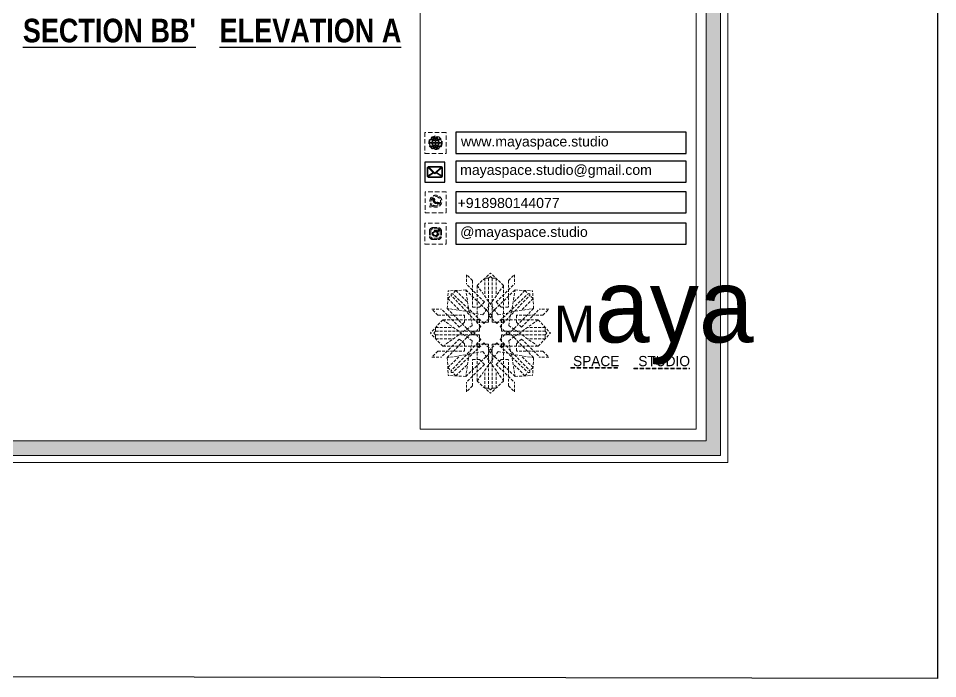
# Model space of a CAD drawing. Header units: millimetres. Extents: x 56222 to 3066687, y -650199 to -121287.
# Drawn here: x 132935.9 to 133130.7, y -184636.8 to -184496.8 of the extents above; entities that cross this region are included whole.
import ezdxf

# ---------------------------------------------------------------- set-up
doc = ezdxf.new("R2010")
doc.units = ezdxf.units.MM
doc.header["$MEASUREMENT"] = 0
doc.linetypes.add('DASHEDX2', pattern=[1.5, 1, -0.5])
for name, color, linetype, lineweight in [('Dimension', 10, 'DASHEDX2', 20), ('Labelling', 1, 'Continuous', 25), ('TILE', 14, 'Continuous', 9)]:
    doc.layers.add(name, color=color, linetype=linetype, lineweight=lineweight)
doc.styles.get("Standard").update_dxf_attribs({"font": 'arial.ttf', "height": 6})
doc.styles.add('style4', font='ARIALN.TTF')

# ---------------------------------------------------------------- blocks, each defined once
blk = doc.blocks.new('FSFSF')
at = {"color": 42, "lineweight": 5, "true_color": 0xe0ac11}
for p, q in [((28600.03, 143.51), (28600.03, 140.16)), ((28602.15, 141.41), (28600.03, 143.51)), ((28602.15, 141.41), (28602.15, 131.95)), ((28603.86, 139.69), (28608.58, 144.08)), ((28607.9, 142.22), (28606.58, 142.22)), ((28606.58, 142.22), (28606.58, 135.84)), ((28607.9, 142.22), (28608.58, 142.85)), ((28607.9, 142.22), (28607.9, 126.58)), ((28613.31, 139.69), (28608.58, 144.08)), ((28609.27, 142.22), (28608.59, 142.85)), ((28609.27, 142.22), (28609.27, 126.58)), ((28609.27, 142.22), (28610.59, 142.22)), ((28610.59, 142.22), (28610.59, 135.84)), ((28615.02, 141.41), (28617.14, 143.51)), ((28615.02, 141.41), (28615.02, 131.95)), ((28617.14, 143.51), (28617.14, 140.16)), ((28599.8, 138.06), (28593.54, 137.71)), ((28596.24, 137.86), (28595.12, 136.69)), ((28596.24, 137.86), (28600.47, 133.65)), ((28601.03, 130), (28599.8, 138.06)), ((28599.8, 138.05), (28608.58, 129.56)), ((28606.47, 133.76), (28600.03, 140.16)), ((28603.86, 126.58), (28603.86, 139.69)), ((28603.86, 139.69), (28608.58, 133.02)), ((28613.31, 139.69), (28608.59, 133.02)), ((28617.37, 138.05), (28608.59, 129.56)), ((28610.7, 133.76), (28617.14, 140.16)), ((28613.31, 126.58), (28613.31, 139.69)), ((28616.14, 130), (28617.37, 138.06)), ((28620.93, 137.86), (28616.7, 133.65)), ((28617.37, 138.06), (28623.63, 137.71)), ((28620.93, 137.86), (28622.05, 136.69)), ((28593.19, 131.45), (28593.54, 137.71)), ((28593.39, 135), (28594.56, 136.12)), ((28593.39, 135), (28597.6, 130.78)), ((28595.12, 136.69), (28594.53, 136.69)), ((28594.56, 136.12), (28594.56, 136.71)), ((28605.17, 124.98), (28594.56, 136.12)), ((28606.27, 126.08), (28595.12, 136.69)), ((28610.9, 126.08), (28622.05, 136.69)), ((28612.02, 124.98), (28622.62, 136.12)), ((28623.8, 135), (28619.59, 130.78)), ((28622.05, 136.69), (28622.64, 136.69)), ((28622.62, 136.12), (28622.62, 136.71)), ((28623.8, 135), (28622.62, 136.12)), ((28624, 131.45), (28623.65, 137.71)), ((28593.19, 131.45), (28601.69, 122.67)), ((28601.25, 130.22), (28593.19, 131.45)), ((28604.75, 131.95), (28602.15, 131.95)), ((28606.47, 133.76), (28604.75, 131.95)), ((28605.86, 129.18), (28608.58, 133.02)), ((28611.31, 129.18), (28608.59, 133.02)), ((28610.7, 133.76), (28612.42, 131.95)), ((28612.42, 131.95), (28615.02, 131.95)), ((28623.99, 131.45), (28615.5, 122.67)), ((28615.94, 130.22), (28624, 131.45)), ((28587.73, 131.22), (28591.08, 131.22)), ((28589.84, 129.1), (28587.73, 131.22)), ((28589.84, 129.1), (28599.29, 129.1)), ((28597.49, 124.78), (28591.08, 131.22)), ((28599.29, 126.5), (28599.29, 129.1)), ((28605.86, 129.18), (28601.03, 130)), ((28602.07, 125.39), (28601.25, 130.22)), ((28606.27, 126.08), (28608.58, 128.27)), ((28607.9, 128.92), (28608.58, 129.56)), ((28607.9, 128.92), (28608.58, 128.27)), ((28609.27, 128.92), (28608.59, 129.56)), ((28609.27, 128.92), (28608.59, 128.27)), ((28610.9, 126.08), (28608.59, 128.27)), ((28611.31, 129.18), (28616.14, 130)), ((28615.12, 125.39), (28615.94, 130.22)), ((28627.34, 129.1), (28617.89, 129.1)), ((28617.89, 126.5), (28617.89, 129.1)), ((28619.7, 124.78), (28626.1, 131.22)), ((28629.45, 131.22), (28626.1, 131.22)), ((28627.34, 129.1), (28629.45, 131.22)), ((28591.56, 127.39), (28587.17, 122.66)), ((28604.66, 127.39), (28591.56, 127.39)), ((28591.56, 127.39), (28598.23, 122.67)), ((28597.49, 124.78), (28599.29, 126.5)), ((28602.07, 125.39), (28598.23, 122.67)), ((28605.17, 124.98), (28602.97, 122.67)), ((28603.68, 126.54), (28603.68, 127.39)), ((28604.66, 126.54), (28603.68, 126.54)), ((28604.71, 127.57), (28603.86, 127.57)), ((28607.9, 126.58), (28603.86, 126.58)), ((28604.66, 123.35), (28604.66, 127.39)), ((28604.7, 126.58), (28604.71, 127.57)), ((28609.27, 126.58), (28613.31, 126.58)), ((28612.02, 124.98), (28614.21, 122.67)), ((28612.46, 126.58), (28612.46, 127.57)), ((28612.46, 127.57), (28613.31, 127.57)), ((28612.52, 123.35), (28612.52, 127.39)), ((28612.52, 127.39), (28625.63, 127.39)), ((28612.52, 126.54), (28613.51, 126.54)), ((28613.51, 126.54), (28613.51, 127.39)), ((28615.12, 125.39), (28618.96, 122.67)), ((28619.7, 124.78), (28617.89, 126.5)), ((28625.63, 127.39), (28618.96, 122.67)), ((28625.63, 127.39), (28630.02, 122.66)), ((28591.56, 117.94), (28587.17, 122.66)), ((28589.03, 123.35), (28588.4, 122.67)), ((28589.03, 121.98), (28588.4, 122.65)), ((28589.03, 123.35), (28589.03, 124.67)), ((28589.03, 124.67), (28595.4, 124.67)), ((28589.03, 123.35), (28604.66, 123.35)), ((28589.03, 121.98), (28604.66, 121.98)), ((28589.03, 121.98), (28589.03, 120.66)), ((28591.56, 117.94), (28598.23, 122.65)), ((28593.19, 113.88), (28601.69, 122.65)), ((28602.07, 119.94), (28598.23, 122.65)), ((28602.33, 123.35), (28601.69, 122.67)), ((28602.33, 121.98), (28601.69, 122.65)), ((28602.33, 123.35), (28602.97, 122.67)), ((28602.33, 121.98), (28602.97, 122.65)), ((28605.17, 120.35), (28602.97, 122.65)), ((28604.66, 121.98), (28604.66, 117.94)), ((28612.02, 120.35), (28614.21, 122.65)), ((28628.16, 123.35), (28612.52, 123.35)), ((28612.52, 121.98), (28612.52, 117.94)), ((28628.16, 121.98), (28612.52, 121.98)), ((28614.85, 123.35), (28614.21, 122.67)), ((28614.85, 121.98), (28614.21, 122.65)), ((28614.85, 123.35), (28615.5, 122.67)), ((28614.85, 121.98), (28615.5, 122.65)), ((28615.12, 119.94), (28618.96, 122.65)), ((28623.99, 113.88), (28615.5, 122.65)), ((28625.63, 117.94), (28618.96, 122.65)), ((28628.16, 124.67), (28621.78, 124.67)), ((28625.63, 117.94), (28630.02, 122.66)), ((28628.16, 123.35), (28628.16, 124.67)), ((28628.16, 123.35), (28628.78, 122.67)), ((28628.16, 121.98), (28628.78, 122.65)), ((28628.16, 121.98), (28628.16, 120.66)), ((28589.03, 120.66), (28595.4, 120.66)), ((28597.49, 120.54), (28591.08, 114.11)), ((28605.17, 120.35), (28594.56, 109.2)), ((28606.27, 119.15), (28595.12, 108.54)), ((28597.49, 120.54), (28599.29, 118.83)), ((28599.29, 118.83), (28599.29, 116.23)), ((28602.07, 119.94), (28601.25, 115.1)), ((28604.66, 118.78), (28603.68, 118.78)), ((28603.68, 118.78), (28603.68, 117.94)), ((28607.9, 118.65), (28603.86, 118.65)), ((28603.86, 118.65), (28603.86, 105.54)), ((28604.7, 118.65), (28604.71, 117.66)), ((28606.27, 119.15), (28608.58, 116.96)), ((28607.9, 103.01), (28607.9, 118.65)), ((28610.9, 119.15), (28608.59, 116.96)), ((28609.27, 118.65), (28613.31, 118.65)), ((28609.27, 103.01), (28609.27, 118.65)), ((28610.9, 119.15), (28622.05, 108.54)), ((28612.02, 120.35), (28622.62, 109.2)), ((28612.46, 118.65), (28612.46, 117.66)), ((28612.52, 118.78), (28613.51, 118.78)), ((28613.31, 118.65), (28613.31, 105.54)), ((28613.51, 118.78), (28613.51, 117.94)), ((28615.12, 119.94), (28615.94, 115.1)), ((28619.7, 120.54), (28617.89, 118.83)), ((28617.89, 118.83), (28617.89, 116.23)), ((28619.7, 120.54), (28626.1, 114.11)), ((28628.16, 120.66), (28621.78, 120.66)), ((28589.84, 116.23), (28587.73, 114.11)), ((28589.84, 116.23), (28599.29, 116.23)), ((28604.66, 117.94), (28591.56, 117.94)), ((28601.25, 115.1), (28593.19, 113.87)), ((28599.8, 107.17), (28608.58, 115.67)), ((28601.03, 115.23), (28599.8, 107.17)), ((28605.86, 116.05), (28601.03, 115.23)), ((28604.71, 117.66), (28603.86, 117.66)), ((28605.86, 116.05), (28608.58, 112.21)), ((28607.9, 116.31), (28608.58, 116.96)), ((28607.9, 116.31), (28608.58, 115.67)), ((28609.27, 116.31), (28608.59, 116.96)), ((28609.27, 116.31), (28608.59, 115.67)), ((28611.31, 116.05), (28608.59, 112.21)), ((28617.37, 107.17), (28608.59, 115.67)), ((28611.31, 116.05), (28616.14, 115.23)), ((28612.46, 117.66), (28613.31, 117.66)), ((28612.52, 117.94), (28625.63, 117.94)), ((28615.94, 115.1), (28624, 113.87)), ((28616.14, 115.23), (28617.37, 107.17)), ((28627.34, 116.23), (28617.89, 116.23)), ((28627.34, 116.23), (28629.45, 114.11)), ((28587.73, 114.11), (28591.08, 114.11)), ((28593.19, 113.87), (28593.54, 107.62)), ((28593.39, 110.32), (28597.6, 114.55)), ((28602.15, 103.82), (28602.15, 113.27)), ((28604.75, 113.27), (28602.15, 113.27)), ((28603.86, 105.54), (28608.58, 112.21)), ((28606.47, 111.47), (28604.75, 113.27)), ((28613.31, 105.54), (28608.59, 112.21)), ((28610.7, 111.47), (28612.42, 113.27)), ((28612.42, 113.27), (28615.02, 113.27)), ((28615.02, 103.82), (28615.02, 113.27)), ((28623.8, 110.32), (28619.59, 114.55)), ((28624, 113.87), (28623.65, 107.62)), ((28629.45, 114.11), (28626.1, 114.11)), ((28593.39, 110.32), (28594.56, 109.2)), ((28595.12, 108.54), (28594.53, 108.54)), ((28594.56, 109.2), (28594.56, 108.61)), ((28596.24, 107.37), (28595.12, 108.54)), ((28596.24, 107.37), (28600.47, 111.58)), ((28606.47, 111.47), (28600.03, 105.07)), ((28606.58, 103.01), (28606.58, 109.38)), ((28610.59, 103.01), (28610.59, 109.38)), ((28610.7, 111.47), (28617.14, 105.07)), ((28620.93, 107.37), (28616.7, 111.58)), ((28620.93, 107.37), (28622.05, 108.54)), ((28622.05, 108.54), (28622.64, 108.54)), ((28623.8, 110.32), (28622.62, 109.2)), ((28622.62, 109.2), (28622.62, 108.61)), ((28599.8, 107.17), (28593.54, 107.52)), ((28600.03, 101.71), (28600.03, 105.07)), ((28603.86, 105.54), (28608.58, 101.15)), ((28613.31, 105.54), (28608.58, 101.15)), ((28617.14, 101.71), (28617.14, 105.07)), ((28617.37, 107.17), (28623.63, 107.52)), ((28602.15, 103.82), (28600.03, 101.71)), ((28607.9, 103.01), (28606.58, 103.01)), ((28607.9, 103.01), (28608.58, 102.38)), ((28609.27, 103.01), (28608.59, 102.38)), ((28609.27, 103.01), (28610.59, 103.01)), ((28615.02, 103.82), (28617.14, 101.71))]:
    blk.add_line(p, q, dxfattribs=at)
blk = doc.blocks.new('hgwg')
at = {"layer": 'Dimension', "true_color": 0xd39e00}
h = blk.add_hatch(color=42, dxfattribs=at)
h.dxf.hatch_style = 1
h.paths.add_polyline_path([(27505.71, 45.05), (27494.27, 45.05), (27494.27, 44.9), (27505.71, 44.9)])
h = blk.add_hatch(color=42, dxfattribs=at)
h.dxf.hatch_style = 1
h.paths.add_polyline_path([(27523.3, 44.9), (27509.68, 44.9), (27509.68, 44.75), (27523.3, 44.75)])
at = {"layer": 'Dimension', "color": 42, "true_color": 0xd39e00}
for p, q in [((27494.27, 45.05), (27505.71, 45.05)), ((27494.27, 44.9), (27494.27, 45.05)), ((27505.71, 45.05), (27505.71, 44.9)), ((27494.27, 44.9), (27505.71, 44.9)), ((27509.68, 44.9), (27523.3, 44.9)), ((27509.68, 44.9), (27509.68, 44.75)), ((27509.68, 44.75), (27523.3, 44.75)), ((27523.3, 44.75), (27523.3, 44.9))]:
    blk.add_line(p, q, dxfattribs=at)
at = {"layer": 'Dimension', "color": 42, "true_color": 0xd39e00, "attachment_point": 1}
for s, width, insert, char_height in [('{\\fCinzel|b0|i0|c0|p2;\\H1.5x;M\\fAmsterdam One|b0|i0|c0|p2;\\H2x;aya}', 85.3277, (27490.17, 69.17), 6), ('{\\fCinzel|b0|i0|c0|p0;SPACE     STUDIO}', 66.129, (27494.83, 47.86), 2.5)]:
    blk.add_mtext_dynamic_manual_height_columns(s, width=width, gutter_width=30, heights=[0], dxfattribs=dict(at, insert=insert, char_height=char_height))
blk = doc.blocks.new('QEGW4TG')
at = {"layer": 'Dimension', "true_color": 0x000000}
h = blk.add_hatch(color=18, dxfattribs=at)
h.dxf.hatch_style = 1
h.paths.add_polyline_path([(2.69, 1.93, 0.170513), (2.95, 1.97, 0.190337), (3.11, 2.18, 0.316231), (3.07, 2.28), (2.79, 2.37, 0.273721), (2.69, 2.34, 0.040749), (2.63, 2.27, -0.441282), (2.53, 2.25, -0.11828), (2.06, 2.64, -0.441282), (2.07, 2.74, 0.040749), (2.13, 2.81, 0.290083), (2.14, 2.92), (2.01, 3.18, 0.316231), (1.91, 3.2, 0.190337), (1.73, 3, 0.170513), (1.72, 2.74, 0.252784)], flags=0)
h.paths.add_polyline_path([(1.19, 1.98), (1.03, 1.3, 0.550912), (1.11, 1.23), (1.75, 1.39, 6.344125)])
h.paths.add_polyline_path([(1.81, 1.7), (1.4, 1.6), (1.5, 2.03, -9.071339)], flags=16)
h.paths.add_polyline_path([(3.11, 2.16, -0.17811), (2.95, 1.97, -0.170513), (2.69, 1.93, -0.252784), (1.72, 2.74, -0.170513), (1.73, 3, -0.17811), (1.89, 3.19, -0.370089), (2.01, 3.18), (2.14, 2.92, -0.307185), (2.13, 2.8, -0.041087), (2.06, 2.73, 0.321676), (2.05, 2.65, 0.126524), (2.55, 2.24, 0.312216), (2.62, 2.26, -0.041087), (2.68, 2.34, -0.290673), (2.79, 2.37), (3.07, 2.28, -0.370089)], flags=0)
h = blk.add_hatch(color=18, dxfattribs=at)
h.dxf.hatch_style = 1
h.paths.add_polyline_path([(2.79, 2.37, 0.273721), (2.69, 2.34, 0.040749), (2.63, 2.27, -0.441282), (2.53, 2.25, -0.11828), (2.06, 2.64, -0.441282), (2.07, 2.74, 0.040749), (2.13, 2.81, 0.290083), (2.14, 2.92), (2.01, 3.18, 0.316231), (1.91, 3.2, 0.190337), (1.73, 3, 0.170513), (1.72, 2.74, 0.252784), (2.69, 1.93, 0.170513), (2.95, 1.97, 0.190337), (3.11, 2.18, 0.316231), (3.07, 2.28)])
for p, q in [((2.01, 3.18), (2.14, 2.92)), ((3.07, 2.28), (2.8, 2.36)), ((1.19, 1.98), (1.03, 1.3)), ((1.1, 1.23), (1.75, 1.39)), ((1.5, 2.03), (1.4, 1.6)), ((1.4, 1.6), (1.81, 1.7))]:
    blk.add_line(p, q)
blk.add_lwpolyline([(0, 0), (4.68, 0), (4.68, 4.68), (0, 4.68)], close=True)
for centre, radius, start, end in [((2.39, 2.56), 1.34, 241.4727, 205.6422), ((2.39, 2.56), 1.04, 235.9962, 210.8333), ((2.09, 2.87), 0.39, 159.7007, 198.4072), ((2.96, 3.23), 1.33, 201.4218, 258.1669), ((2.07, 2.87), 0.364, 118.9685, 159.3648), ((1.94, 3.12), 0.0896, 41.8985, 123.1344), ((2.11, 2.68), 0.066, 135.9932, 224.8892), ((1.67, 3.16), 0.586, 312.4617, 321.8728), ((3.12, 3.42), 1.31, 216.5455, 243.5279), ((2.05, 2.87), 0.104, 320.3924, 28.6971), ((2.57, 2.3), 0.066, 234.2482, 323.1441), ((3.11, 1.94), 0.586, 137.2645, 146.6756), ((2.76, 2.27), 0.104, 70.4402, 138.745), ((2.76, 2.29), 0.364, 299.7725, 340.1688), ((3.03, 2.2), 0.0896, 336.0029, 57.2388), ((1.09, 1.29), 0.0598, 164.8483, 282.1458), ((2.75, 2.31), 0.39, 260.7301, 299.4366)]:
    blk.add_arc(centre, radius, start, end)
blk = doc.blocks.new('ASGERG')
at = {"layer": 'Dimension', "true_color": 0x000000}
h = blk.add_hatch(color=18, dxfattribs=at)
h.dxf.hatch_style = 1
h.paths.add_polyline_path([(0.99, 1.7, 0.353872), (1.69, 1.03), (2.96, 1.03, 0.353872), (3.66, 1.7), (3.66, 2.99, 0.353872), (2.96, 3.67), (1.69, 3.67, 0.353872), (0.99, 2.99)])
h.paths.add_polyline_path([(1.27, 2.97, -0.353872), (1.72, 3.4), (2.94, 3.4, -0.353872), (3.38, 2.97), (3.38, 1.72, -0.353872), (2.94, 1.3), (1.72, 1.3, -0.353872), (1.27, 1.72)], flags=16)
h.paths.add_polyline_path([(3.02, 2.35, -1), (1.64, 2.35, -1)], flags=0)
h.paths.add_polyline_path([(2.74, 2.35, -1), (1.92, 2.35, -1)], flags=0)
h.paths.add_polyline_path([(2.86, 3.02, -1), (3.19, 3.02, -1)], flags=0)
h.paths.add_polyline_path([(1.64, 2.35, 1), (3.02, 2.35, 1)], flags=0)
h = blk.add_hatch(color=18, dxfattribs=at)
h.dxf.hatch_style = 1
h.paths.add_polyline_path([(1.64, 2.35, 1), (3.02, 2.35, 1)])
h.paths.add_polyline_path([(2.74, 2.35, -1), (1.92, 2.35, -1)], flags=16)
h = blk.add_hatch(color=18, dxfattribs=at)
h.dxf.hatch_style = 1
h.paths.add_polyline_path([(3.19, 3.02, 1), (2.86, 3.02, 1)])
for p, q in [((0.99, 2.99), (0.99, 1.7)), ((1.27, 2.97), (1.27, 1.72)), ((1.69, 3.67), (2.96, 3.67)), ((2.94, 3.4), (1.72, 3.4)), ((3.38, 2.97), (3.38, 1.72)), ((3.66, 2.99), (3.66, 1.7)), ((1.69, 1.03), (2.96, 1.03)), ((2.94, 1.3), (1.72, 1.3))]:
    blk.add_line(p, q)
blk.add_lwpolyline([(0, 0), (4.68, 0), (4.68, 4.68), (0, 4.68)], close=True)
for centre, radius in [((2.33, 2.35), 0.694), ((2.33, 2.35), 0.414), ((3.02, 3.02), 0.168)]:
    blk.add_circle(centre, radius)
for centre, radius, start, end in [((1.76, 2.89), 0.778, 94.8631, 172.8127), ((1.76, 2.91), 0.491, 94.8631, 172.8127), ((2.9, 2.91), 0.491, 7.1873, 85.1369), ((2.89, 2.89), 0.778, 7.1873, 85.1369), ((1.76, 1.8), 0.778, 187.1873, 265.1369), ((1.76, 1.78), 0.491, 187.1873, 265.1369), ((2.9, 1.78), 0.491, 274.8631, 352.8127), ((2.89, 1.8), 0.778, 274.8631, 352.8127)]:
    blk.add_arc(centre, radius, start, end)
blk = doc.blocks.new('DTGWEGEARG')
at = {"layer": 'Dimension', "true_color": 0x000000}
h = blk.add_hatch(color=18, dxfattribs=at)
h.dxf.hatch_style = 1
h.paths.add_polyline_path([(3.83, 2.34, 1), (0.85, 2.34, 1)])
h.paths.add_polyline_path([(2.51, 1.01, 0.105795), (2.96, 1.58, -0.055205), (3.3, 1.41, -0.169822)], flags=16)
h.paths.add_polyline_path([(2.41, 1.12), (2.41, 1.69, -0.058279), (2.81, 1.63, -0.103353)], flags=16)
h.paths.add_polyline_path([(2.26, 1.13, -0.101741), (1.87, 1.63, -0.057171), (2.26, 1.69)], flags=16)
h.paths.add_polyline_path([(2.17, 1.01, -0.169822), (1.38, 1.41, -0.055205), (1.72, 1.58, 0.105795)], flags=16)
h.paths.add_polyline_path([(3.02, 1.72, 0.081336), (3.13, 2.27), (3.68, 2.27, -0.152069), (3.4, 1.52, 0.05687)], flags=16)
h.paths.add_polyline_path([(2.87, 1.77, 0.061945), (2.41, 1.84), (2.41, 2.27), (2.98, 2.27, -0.081344)], flags=16)
h.paths.add_polyline_path([(2.26, 1.84, 0.060923), (1.8, 1.77, -0.081344), (1.7, 2.27), (2.26, 2.27)], flags=16)
h.paths.add_polyline_path([(1.66, 1.72, 0.05687), (1.28, 1.52, -0.152069), (1, 2.27), (1.55, 2.27, 0.081336)], flags=16)
h.paths.add_polyline_path([(2.41, 2.42), (2.41, 2.83, 0.061945), (2.87, 2.91, -0.080009), (2.98, 2.42)], flags=16)
h.paths.add_polyline_path([(3.13, 2.42, 0.080116), (3.02, 2.96, 0.05687), (3.4, 3.16, 0.028258), (3.3, 3.27, -0.055205), (2.96, 3.1, 0.105795), (2.51, 3.67, -0.36029), (3.68, 2.42)], flags=16)
h.paths.add_polyline_path([(2.26, 2.42), (1.7, 2.42, -0.080009), (1.8, 2.91, 0.060923), (2.26, 2.84)], flags=16)
h.paths.add_polyline_path([(1.55, 2.42), (1, 2.42, -0.150466), (1.28, 3.16, 0.05687), (1.66, 2.96, 0.080116)], flags=16)
h.paths.add_polyline_path([(2.41, 2.98), (2.41, 3.56, -0.103353), (2.81, 3.05, -0.058279)], flags=16)
h.paths.add_polyline_path([(2.26, 2.99, -0.057171), (1.87, 3.05, -0.101741), (2.26, 3.55)], flags=16)
h.paths.add_polyline_path([(1.72, 3.1, -0.055205), (1.38, 3.27, -0.169822), (2.17, 3.67, 0.105795)], flags=16)
blk.add_lwpolyline([(0, 0), (4.68, 0), (4.68, 4.68), (0, 4.68)], close=True)
at = {"layer": 'Dimension', "color": 18, "true_color": 0x000000}
for p, q in [((1, 2.42), (1.55, 2.42)), ((1, 2.27), (1.55, 2.27)), ((1.7, 2.42), (2.26, 2.42)), ((1.7, 2.27), (2.26, 2.27)), ((2.26, 3.55), (2.26, 2.99)), ((2.26, 2.84), (2.26, 2.42)), ((2.26, 2.27), (2.26, 1.84)), ((2.41, 3.56), (2.41, 2.98)), ((2.41, 2.83), (2.41, 2.42)), ((2.41, 2.42), (2.98, 2.42)), ((2.41, 2.27), (2.98, 2.27)), ((2.41, 2.27), (2.41, 1.84)), ((3.13, 2.42), (3.68, 2.42)), ((3.13, 2.27), (3.68, 2.27)), ((2.26, 1.69), (2.26, 1.13)), ((2.41, 1.69), (2.41, 1.12))]:
    blk.add_line(p, q, dxfattribs=at)
blk.add_circle((2.34, 2.34), 1.49, dxfattribs=at)
for centre, radius, start, end in [((2.34, 2.34), 1.34, 142.3819, 176.6093), ((2.34, 2.34), 1.34, 183.0315, 217.6181), ((2.34, 4.74), 1.9, 236.1399, 249.1595), ((2.34, 2.34), 1.34, 97.3549, 135.9073), ((2.34, 4.74), 1.75, 236.7417, 249.3811), ((3.28, 2.34), 1.73, 159.0567, 177.3789), ((3.28, 2.34), 1.73, 182.3435, 200.9433), ((3.28, 2.34), 1.58, 158.8325, 177.1302), ((3.28, 2.34), 1.58, 182.5658, 201.1675), ((3.28, 2.34), 1.73, 129.9301, 154.0867), ((2.34, 4.74), 1.9, 253.6799, 267.6253), ((3.28, 2.34), 1.58, 130.1073, 153.3446), ((2.34, 4.74), 1.75, 254.3336, 267.422), ((1.4, 2.34), 1.58, 26.6554, 50.2584), ((2.34, 4.74), 1.75, 272.3248, 285.6664), ((2.34, 4.74), 1.9, 272.1415, 286.3201), ((2.34, 2.34), 1.34, 3.3907, 82.6451), ((1.4, 2.34), 1.73, 25.9133, 50.0699), ((1.4, 2.34), 1.58, 2.8698, 21.1675), ((1.4, 2.34), 1.58, 338.8325, 357.4342), ((2.34, 4.74), 1.75, 290.6189, 303.2583), ((2.34, 4.74), 1.9, 290.8405, 303.8601), ((1.4, 2.34), 1.73, 2.6211, 20.9433), ((1.4, 2.34), 1.73, 339.0567, 357.6565), ((2.34, 2.34), 1.34, 322.3819, 356.9685), ((2.34, -0.06), 1.9, 110.8405, 123.8601), ((2.34, -0.06), 1.75, 110.6189, 123.2583), ((2.34, 2.34), 1.34, 224.0927, 262.6451), ((3.28, 2.34), 1.73, 205.9133, 230.0699), ((2.34, -0.06), 1.9, 92.3747, 106.3201), ((2.34, -0.06), 1.75, 92.578, 105.6664), ((3.28, 2.34), 1.58, 206.6554, 229.8927), ((2.34, -0.06), 1.9, 73.6799, 87.8585), ((2.34, -0.06), 1.75, 74.3336, 87.6752), ((1.4, 2.34), 1.58, 309.7416, 333.3446), ((1.4, 2.34), 1.73, 309.9301, 334.0867), ((2.34, 2.34), 1.34, 277.3549, 315.9073), ((2.34, -0.06), 1.75, 56.7417, 69.3811), ((2.34, -0.06), 1.9, 56.1399, 69.1595)]:
    blk.add_arc(centre, radius, start, end, dxfattribs=at)

msp = doc.modelspace()

# ---------------------------------------------------------------- hatches: boundary and pattern name
at = {"layer": 'Dimension', "linetype": 'Continuous', "true_color": 0xd39e00}
h = msp.add_hatch(color=42, dxfattribs=at)
h.paths.add_polyline_path([(132648.85, -184282.69), (132648.85, -184589.46), (133084.68, -184589.46), (133084.68, -184282.69)])
h.paths.add_polyline_path([(132651.91, -184285.75), (133081.62, -184285.75), (133081.62, -184586.4), (132651.91, -184586.4)], flags=16)
at = {"layer": 'Dimension', "true_color": 0x000000}
h = msp.add_hatch(color=18, dxfattribs=at)
h.dxf.hatch_style = 1
h.paths.add_polyline_path([(133025.43, -184530.52, 0.414214), (133025.76, -184530.2), (133025.76, -184528.57, 0.414214), (133025.43, -184528.25), (133022.85, -184528.25, 0.414214), (133022.53, -184528.57), (133022.53, -184530.2, 0.414214), (133022.85, -184530.52)])
h.paths.add_polyline_path([(133024.38, -184529.54), (133025.58, -184530.34, -0.198912), (133025.43, -184530.4), (133022.85, -184530.4, -0.198912), (133022.71, -184530.34), (133023.9, -184529.54), (133024.14, -184529.77)], flags=16)
h.paths.add_polyline_path([(133024.14, -184529.6), (133022.83, -184528.37, -0.028783), (133022.85, -184528.37), (133025.43, -184528.37, -0.028783), (133025.46, -184528.37)], flags=16)
h.paths.add_polyline_path([(133024.47, -184529.46), (133025.58, -184528.43, -0.202482), (133025.64, -184528.57), (133025.64, -184530.2, -0.043076), (133025.63, -184530.23)], flags=16)
h.paths.add_polyline_path([(133023.81, -184529.46), (133022.65, -184530.23, -0.043076), (133022.65, -184530.2), (133022.65, -184528.57, -0.202482), (133022.71, -184528.43)], flags=16)

# ---------------------------------------------------------------- linework, layer by layer
at = {"color": 18, "true_color": 0x000000}
for points in [[(133028.57, -184525.44), (133077.4, -184525.44), (133077.4, -184520.97), (133028.57, -184520.97)], [(133028.57, -184531.53), (133077.4, -184531.53), (133077.4, -184527.07), (133028.57, -184527.07)], [(133028.59, -184538.03), (133077.4, -184538.03), (133077.4, -184533.56), (133028.59, -184533.56)], [(133028.57, -184544.68), (133077.4, -184544.68), (133077.4, -184540.22), (133028.57, -184540.22)]]:
    msp.add_lwpolyline(points, close=True, dxfattribs=at)
msp.add_lwpolyline([(133022.02, -184531.56), (133026.26, -184531.56), (133026.26, -184527.32), (133022.02, -184527.32)], close=True)
at = {"layer": 'Dimension', "color": 18, "linetype": 'Continuous', "true_color": 0x000000}
for p, q in [((133022.83, -184528.37), (133024.14, -184529.6)), ((133022.85, -184528.25), (133025.43, -184528.25)), ((133022.85, -184528.37), (133025.43, -184528.37)), ((133024.14, -184529.6), (133025.46, -184528.37)), ((133022.53, -184528.57), (133022.53, -184530.2)), ((133022.65, -184528.57), (133022.65, -184530.2)), ((133022.65, -184530.23), (133023.81, -184529.46)), ((133022.71, -184528.43), (133023.81, -184529.46)), ((133022.71, -184530.34), (133023.9, -184529.54)), ((133023.9, -184529.54), (133024.14, -184529.77)), ((133024.14, -184529.77), (133024.38, -184529.54)), ((133025.58, -184530.34), (133024.38, -184529.54)), ((133024.47, -184529.46), (133025.58, -184528.43)), ((133025.63, -184530.23), (133024.47, -184529.46)), ((133025.64, -184528.57), (133025.64, -184530.2)), ((133025.76, -184528.57), (133025.76, -184530.2)), ((133022.85, -184530.4), (133025.43, -184530.4)), ((133022.85, -184530.52), (133025.43, -184530.52))]:
    msp.add_line(p, q, dxfattribs=at)
at = {"layer": 'Dimension', "color": 42, "linetype": 'Continuous', "true_color": 0xd39e00}
for points in [[(132647.32, -184281.16), (133086.21, -184281.16), (133086.21, -184590.99), (132647.32, -184590.99)], [(132648.85, -184282.69), (133084.68, -184282.69), (133084.68, -184589.46), (132648.85, -184589.46)], [(132651.91, -184285.75), (133081.62, -184285.75), (133081.62, -184586.4), (132651.91, -184586.4)]]:
    msp.add_lwpolyline(points, close=True, dxfattribs=at)
at = {"layer": 'Dimension', "color": 42, "linetype": 'ByBlock', "true_color": 0xd39e00}
msp.add_lwpolyline([(133020.99, -184583.88), (133020.99, -184288.27), (133079.55, -184288.27), (133079.55, -184583.88)], close=True, dxfattribs=at)
at = {"layer": 'Dimension', "color": 18, "true_color": 0x000000}
for centre, radius, start, end in [((133022.85, -184528.57), 0.325, 90, 180), ((133022.85, -184528.57), 0.203, 90, 96.5948), ((133025.43, -184528.57), 0.325, 0, 90), ((133025.43, -184528.57), 0.203, 83.4052, 90), ((133022.85, -184530.2), 0.325, 180, 270), ((133022.85, -184528.57), 0.203, 134.2135, 180), ((133022.85, -184530.2), 0.203, 180, 189.8662), ((133022.85, -184530.2), 0.203, 225, 270), ((133025.43, -184530.2), 0.325, 270, 0), ((133025.43, -184530.2), 0.203, 270, 315), ((133025.43, -184528.57), 0.203, 0, 45.7865), ((133025.43, -184530.2), 0.203, 350.1338, 0)]:
    msp.add_arc(centre, radius, start, end, dxfattribs=at)
at = {"layer": 'TILE', "color": 3, "lineweight": 30}
msp.add_lwpolyline([(130964.58, -183835.75), (133130.68, -183839.68), (133130.68, -184636.78), (130964.58, -184632.85)], close=True, dxfattribs=at)

# ---------------------------------------------------------------- block references
at = {"layer": 'Dimension', "color": 42, "true_color": 0xd39e00}
for name, p, xscale, yscale, zscale in [('DTGWEGEARG', (133022.04, -184525.44), 0.9541146421930726, 0.9541146421930726, 0.9541146421930726), ('QEGW4TG', (133022.07, -184538.03), 0.9541146421930726, 0.9541146421930726, 0.9541146421930726), ('ASGERG', (133022.04, -184544.68), 0.9541146421930726, 0.9541146421930726, 0.9541146421930726), ('FSFSF', (116054.35, -184636.34), 0.5935826310781479, 0.5935826310781479, 0.5935826310781479), ('hgwg', (109236.31, -184609.84), 0.8662396159684734, 0.8662396159684734, 0.8662396159684734)]:
    msp.add_blockref(name, p, dxfattribs=dict(at, xscale=xscale, yscale=yscale, zscale=zscale))

# ---------------------------------------------------------------- texts
at = {"color": 18, "true_color": 0x000000, "char_height": 2.1334, "attachment_point": 1}
for s, width, gutter_width, insert in [('www.mayaspace.studio', 14.3265, 11.98, (133029.67, -184521.84)), ('mayaspace.studio@gmail.com', 8.9379, 7.48, (133029.5, -184527.86)), ('+918980144077', 34.8535, 7.48, (133028.95, -184534.88)), ('@mayaspace.studio', 8.9379, 7.48, (133029.5, -184541.01))]:
    msp.add_mtext_dynamic_manual_height_columns(s, width=width, gutter_width=gutter_width, heights=[0], dxfattribs=dict(at, insert=insert))
at = {"layer": 'Labelling', "color": 251, "true_color": 0x636466, "char_height": 5, "attachment_point": 5, "style": 'style4'}
for s, insert in [("{\\fArial Narrow|b1|i0|c0|p34;\\LSECTION BB'}", (132955.16, -184499.43)), ('{\\fArial Narrow|b1|i0|c0|p34;\\LELEVATION A}', (132997.78, -184499.43))]:
    msp.add_mtext_dynamic_manual_height_columns(s, width=79.1081, gutter_width=1, heights=[0], dxfattribs=dict(at, insert=insert))

doc.saveas('drawing.dxf')
